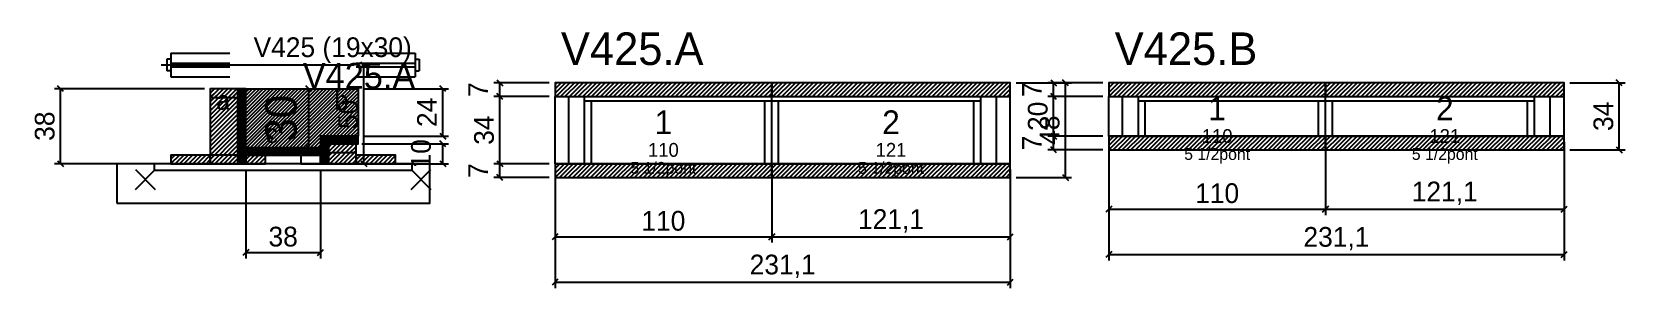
# Model space of a CAD drawing. Extents: x -69 to 740, y -97 to 33.
import ezdxf
from ezdxf.enums import TextEntityAlignment as Align

# ---------------------------------------------------------------- set-up
doc = ezdxf.new("R2010")
doc.units = 0
for name, color, linetype in [('5', 5, 'Continuous'), ('barrote', 126, 'Continuous'), ('CONCRETO', 251, 'Continuous'), ('COTA', 241, 'Continuous'), ('Cota Seção (2x)', 241, 'Continuous'), ('detalhes', 7, 'Continuous'), ('Hachura', 251, 'Continuous'), ('Madeira', 126, 'Continuous'), ('NOMENCLATURA', 7, 'Continuous'), ('Painéis', 200, 'Continuous'), ('presilha', 224, 'Continuous'), ('SARR_2.2x7', 40, 'Continuous'), ('SARR_3.5x7', 81, 'Continuous'), ('SCO-___-LAJ', 224, 'Continuous'), ('TENSOR', 224, 'Continuous'), ('texto', 7, 'Continuous'), ('Texto Seção', 7, 'Continuous')]:
    doc.layers.add(name, color=color, linetype=linetype)
doc.dimstyles.new('PAINEL', dxfattribs={"dimtxt": 10, "dimasz": 3, "dimexe": 3, "dimexo": 3, "dimgap": 3, "dimtad": 1, "dimblk": 'OBLIQUE', "dimblk1": 'OBLIQUE', "dimcen": 2.5, "dimclrd": 4, "dimclre": 4, "dimclrt": 240, "dimazin": 3, "dimtfac": 1, "dimtmove": 0, "dimatfit": 3})
doc.dimstyles.new('SECAO2X', dxfattribs={"dimtxt": 16, "dimasz": 3, "dimexe": 3, "dimexo": 3, "dimgap": 3, "dimtad": 1, "dimblk": 'OBLIQUE', "dimblk1": 'OBLIQUE', "dimcen": 2.5, "dimclrd": 4, "dimclre": 4, "dimclrt": 240, "dimazin": 3, "dimtfac": 1, "dimtmove": 0, "dimatfit": 3})

# ---------------------------------------------------------------- blocks, each defined once
blk = doc.blocks.new('_OBLIQUE')
at = {"color": 0, "linetype": 'BYBLOCK'}
blk.add_line((-0.5, -0.5), (0.5, 0.5), dxfattribs=at)

msp = doc.modelspace()

# ---------------------------------------------------------------- hatches: boundary and pattern name
at = {"layer": 'COTA'}
h = msp.add_hatch(dxfattribs=at)
h.set_pattern_fill('ANSI31', scale=0.4)
h.paths.add_polyline_path([(40, -26), (40, 4), (97, 4), (97, -20), (78, -20), (78, -26)])
h = msp.add_hatch(dxfattribs=at)
h.set_pattern_fill('ANSI31', scale=0.5)
h.paths.add_polyline_path([(197, 0), (307, 0), (307, 7), (197, 7)])
h = msp.add_hatch(dxfattribs=at)
h.set_pattern_fill('ANSI31', scale=0.5)
h.paths.add_polyline_path([(307, 0), (428.1, 0), (428.1, 7), (307, 7)])
h = msp.add_hatch(dxfattribs=at)
h.set_pattern_fill('ANSI31', scale=0.5)
h.paths.add_polyline_path([(478.1, 0), (588.1, 0), (588.1, 7), (478.1, 7)])
h = msp.add_hatch(dxfattribs=at)
h.set_pattern_fill('ANSI31', scale=0.5)
h.paths.add_polyline_path([(588.1, 0), (709.2, 0), (709.2, 7), (588.1, 7)])
h = msp.add_hatch(dxfattribs=at)
h.set_pattern_fill('ANSI31', scale=0.5)
h.paths.add_polyline_path([(478.1, -27), (588.1, -27), (588.1, -20), (478.1, -20)])
h = msp.add_hatch(dxfattribs=at)
h.set_pattern_fill('ANSI31', scale=0.5)
h.paths.add_polyline_path([(588.1, -27), (709.2, -27), (709.2, -20), (588.1, -20)])
h = msp.add_hatch(dxfattribs=at)
h.set_pattern_fill('ANSI31', scale=0.5)
h.paths.add_polyline_path([(197, -41), (307, -41), (307, -34), (197, -34)])
h = msp.add_hatch(dxfattribs=at)
h.set_pattern_fill('ANSI31', scale=0.5)
h.paths.add_polyline_path([(307, -41), (428.1, -41), (428.1, -34), (307, -34)])
at = {"layer": 'Hachura'}
h = msp.add_hatch(dxfattribs=at)
h.set_pattern_fill('ANSI31', scale=0.5)
h.paths.add_polyline_path([(22, -34), (36, -34), (36, 4), (22, 4)])
h = msp.add_hatch(dxfattribs=at)
h.set_pattern_fill('ANSI31', scale=0.5)
h.paths.add_polyline_path([(22, -0.4), (36, -0.4), (36, 4), (22, 4)])
h = msp.add_hatch(dxfattribs=at)
h.set_pattern_fill('SOLID')
h.paths.add_polyline_path([(36, -34), (40, -34), (40, 4), (36, 4)])
h = msp.add_hatch(dxfattribs=at)
h.set_pattern_fill('SOLID')
h.paths.add_polyline_path([(78, -24), (97, -24), (97, -20), (78, -20)])
h = msp.add_hatch(dxfattribs=at)
h.set_pattern_fill('SOLID')
h.paths.add_polyline_path([(78, -34), (82, -34), (82, -24), (78, -24)])
h = msp.add_hatch(dxfattribs=at)
h.set_pattern_fill('ANSI31', scale=0.5)
h.paths.add_polyline_path([(82, -34), (96, -34), (96, -24), (82, -24)])
h = msp.add_hatch(dxfattribs=at)
h.set_pattern_fill('ANSI31', scale=0.5)
h.paths.add_polyline_path([(82, -28.4), (96, -28.4), (96, -24), (82, -24)])
h = msp.add_hatch(dxfattribs=at)
h.set_pattern_fill('ANSI31', scale=0.5)
h.paths.add_polyline_path([(2, -34), (22, -34), (22, -29.6), (2, -29.6)])
h = msp.add_hatch(dxfattribs=at)
h.set_pattern_fill('SOLID')
h.paths.add_polyline_path([(40, -29.6), (78, -29.6), (78, -26), (40, -26)])
h = msp.add_hatch(dxfattribs=at)
h.set_pattern_fill('ANSI31', scale=0.5)
h.paths.add_polyline_path([(40, -34), (50, -34), (50, -29.6), (40, -29.6)])
h = msp.add_hatch(dxfattribs=at)
h.set_pattern_fill('ANSI31', scale=0.5)
h.paths.add_polyline_path([(96, -34), (116, -34), (116, -29.6), (96, -29.6)])

# ---------------------------------------------------------------- linework, layer by layer
for p, q in [((0, 19), (0, 13)), ((2, 19), (0, 19)), ((2, 22), (32, 22)), ((2, 22), (2, 10)), ((2, 17), (32, 17)), ((96, 22), (126, 22)), ((96, 17), (126, 17)), ((126, 22), (126, 10)), ((126, 19), (128, 19)), ((128, 19), (128, 13)), ((2, 13), (0, 13)), ((2, 15), (32, 15)), ((2, 10), (32, 10)), ((96, 15), (126, 15)), ((96, 10), (126, 10)), ((126, 13), (128, 13))]:
    msp.add_line(p, q)
at = {"layer": 'barrote'}
msp.add_lwpolyline([(-25.5, -54), (133.5, -54), (133.5, -34), (-25.5, -34)], close=True, dxfattribs=at)
at = {"layer": 'CONCRETO'}
msp.add_lwpolyline([(40, -26), (40, 4), (97, 4), (97, -20), (78, -20), (78, -26)], close=True, dxfattribs=at)
at = {"layer": 'Madeira'}
for points in [[(22, -34), (36, -34), (36, 4), (22, 4)], [(22, -0.4), (36, -0.4), (36, 4), (22, 4)], [(82, -34), (96, -34), (96, -24), (82, -24)], [(82, -28.4), (96, -28.4), (96, -24), (82, -24)], [(2, -34), (22, -34), (22, -29.6), (2, -29.6)], [(22, -34), (36, -34), (36, -29.6), (22, -29.6)], [(40, -34), (50, -34), (50, -29.6), (40, -29.6)], [(68, -34), (78, -34), (78, -29.6), (68, -29.6)], [(96, -34), (116, -34), (116, -29.6), (96, -29.6)]]:
    msp.add_lwpolyline(points, close=True, dxfattribs=at)
at = {"layer": 'Painéis'}
for p, q in [((197, 0), (307, 0)), ((197, -34), (197, 0)), ((307, -34), (307, 0)), ((307, -34), (307, 0)), ((307, 0), (428.1, 0)), ((307, -34), (307, 0)), ((428.1, -34), (428.1, 0)), ((478.1, 0), (588.1, 0)), ((478.1, -20), (478.1, 0)), ((588.1, -20), (588.1, 0)), ((588.1, -20), (588.1, 0)), ((588.1, 0), (709.2, 0)), ((588.1, -20), (588.1, 0)), ((709.2, -20), (709.2, 0)), ((478.1, -20), (588.1, -20)), ((588.1, -20), (709.2, -20)), ((197, -34), (307, -34)), ((307, -34), (428.1, -34))]:
    msp.add_line(p, q, dxfattribs=at)
for points in [[(36, -34), (40, -34), (40, 4), (36, 4)], [(78, -24), (97, -24), (97, -20), (78, -20)], [(78, -34), (82, -34), (82, -24), (78, -24)], [(40, -29.6), (78, -29.6), (78, -26), (40, -26)]]:
    msp.add_lwpolyline(points, close=True, dxfattribs=at)
at = {"layer": 'presilha'}
for p, q in [((-16, -47), (-6, -37)), ((-16, -37), (-6, -47)), ((124, -47), (134, -37)), ((124, -37), (134, -47))]:
    msp.add_line(p, q, dxfattribs=at)
at = {"layer": 'SARR_2.2x7'}
for p, q in [((204, -34), (204, 0)), ((421.1, -34), (421.1, 0)), ((485.1, -20), (485.1, 0)), ((702.2, -20), (702.2, 0)), ((212, -2.2), (307, -2.2)), ((307, -2.2), (413.1, -2.2)), ((493.1, -2.2), (588.1, -2.2)), ((588.1, -2.2), (694.2, -2.2))]:
    msp.add_line(p, q, dxfattribs=at)
at = {"layer": 'SARR_3.5x7'}
for p, q in [((212, -34), (212, 0)), ((307, -34), (307, 0)), ((307, -34), (307, 0)), ((413.1, -34), (413.1, 0)), ((493.1, -20), (493.1, 0)), ((588.1, -20), (588.1, 0)), ((588.1, -20), (588.1, 0)), ((694.2, -20), (694.2, 0)), ((215.5, -34), (215.5, -2.2)), ((303.5, -34), (303.5, -2.2)), ((310.5, -34), (310.5, -2.2)), ((409.6, -34), (409.6, -2.2)), ((496.6, -20), (496.6, -2.2)), ((584.6, -20), (584.6, -2.2)), ((591.6, -20), (591.6, -2.2)), ((690.7, -20), (690.7, -2.2)), ((493.1, -20), (496.6, -20)), ((584.6, -20), (588.1, -20)), ((588.1, -20), (591.6, -20)), ((690.7, -20), (694.2, -20)), ((212, -34), (215.5, -34)), ((303.5, -34), (307, -34)), ((307, -34), (310.5, -34)), ((409.6, -34), (413.1, -34))]:
    msp.add_line(p, q, dxfattribs=at)
at = {"layer": 'SCO-___-LAJ'}
for points in [[(197, 0), (307, 0), (307, 7), (197, 7)], [(307, 0), (428.1, 0), (428.1, 7), (307, 7)], [(478.1, 0), (588.1, 0), (588.1, 7), (478.1, 7)], [(588.1, 0), (709.2, 0), (709.2, 7), (588.1, 7)], [(478.1, -27), (588.1, -27), (588.1, -20), (478.1, -20)], [(588.1, -27), (709.2, -27), (709.2, -20), (588.1, -20)], [(-6.5, -37.2), (124.5, -37.2), (124.5, -34), (-6.5, -34)], [(197, -41), (307, -41), (307, -34), (197, -34)], [(307, -41), (428.1, -41), (428.1, -34), (307, -34)]]:
    msp.add_lwpolyline(points, close=True, dxfattribs=at)
at = {"layer": 'TENSOR'}
msp.add_line((-3, 16), (95, 16), dxfattribs=at)

# ---------------------------------------------------------------- texts
at = {"layer": '5'}
for s, height, p in [('1', 12, (533.1, -6)), ('2', 12, (648.65, -6)), ('1', 12, (252, -13)), ('2', 12, (367.55, -13)), ('110', 7, (252, -27)), ('121', 7, (367.55, -27)), ('110', 7, (533.1, -20)), ('121', 7, (648.65, -20))]:
    msp.add_text(s, height=height, dxfattribs=at).set_placement(p, align=Align.MIDDLE_CENTER)
at = {"layer": 'detalhes'}
for s, p in [('a', (25, -6.7)), ('b', (85, -6.7)), ('c', (50, -23.5))]:
    msp.add_text(s, height=9.6, dxfattribs=at).set_placement(p)
at = {"layer": 'NOMENCLATURA'}
for s, p in [('V425.A', (200, 16)), ('V425.B', (481.1, 16))]:
    msp.add_text(s, height=16.5, dxfattribs=at).set_placement(p)
at = {"layer": 'texto', "char_height": 6, "attachment_point": 5}
for insert in [(533.1, -30), (648.65, -30), (252, -37), (367.55, -37)]:
    msp.add_mtext('5 1/2pont', dxfattribs=dict(at, insert=insert))
at = {"layer": 'Texto Seção'}
for s, height, p in [('V425 (19x30)', 10, (44, 20)), ('V425.A', 13, (69, 4))]:
    msp.add_text(s, height=height, dxfattribs=at).set_placement(p)

# ---------------------------------------------------------------- dimensions: what is measured, and where the dimension line sits
at = {"layer": 'COTA'}
for base, p1, p2 in [((100, -34), (96, -34), (96, 16)), ((169, 0), (197, 0), (197, 7)), ((456.1, -41), (428.1, -41), (428.1, 7)), ((450.1, 0), (478.1, 0), (478.1, 7)), ((737.2, -27), (709.2, -27), (709.2, 7)), ((-54, -34), (2, -34), (22, 4)), ((140, -20), (97, -20), (97, 4)), ((169, -34), (197, -34), (197, 0)), ((450.1, -20), (478.1, -20), (478.1, 0)), ((140, -34), (96, -34), (96, -24)), ((450.1, -27), (478.1, -27), (478.1, -20)), ((169, -41), (197, -41), (197, -34))]:
    msp.add_linear_dim(base=base, p1=p1, p2=p2, angle=90, dimstyle='PAINEL', dxfattribs=at).render()
for base, p1, p2 in [((478.1, -57), (478.1, -20), (588.1, -20)), ((478.1, -80), (478.1, -20), (709.2, -20)), ((588.1, -57), (588.1, -20), (709.2, -20)), ((40, -79), (40, -34), (78, -34)), ((197, -71), (197, -34), (307, -34)), ((197, -94), (197, -34), (428.1, -34)), ((307, -71), (307, -34), (428.1, -34))]:
    msp.add_linear_dim(base=base, p1=p1, p2=p2, dimstyle='PAINEL', dxfattribs=at).render()
at = {"layer": 'Cota Seção (2x)'}
msp.add_linear_dim(base=(72, -26), p1=(40, -26), p2=(40, 4), angle=90, dimstyle='SECAO2X', dxfattribs=at).render()

doc.saveas('drawing.dxf')
